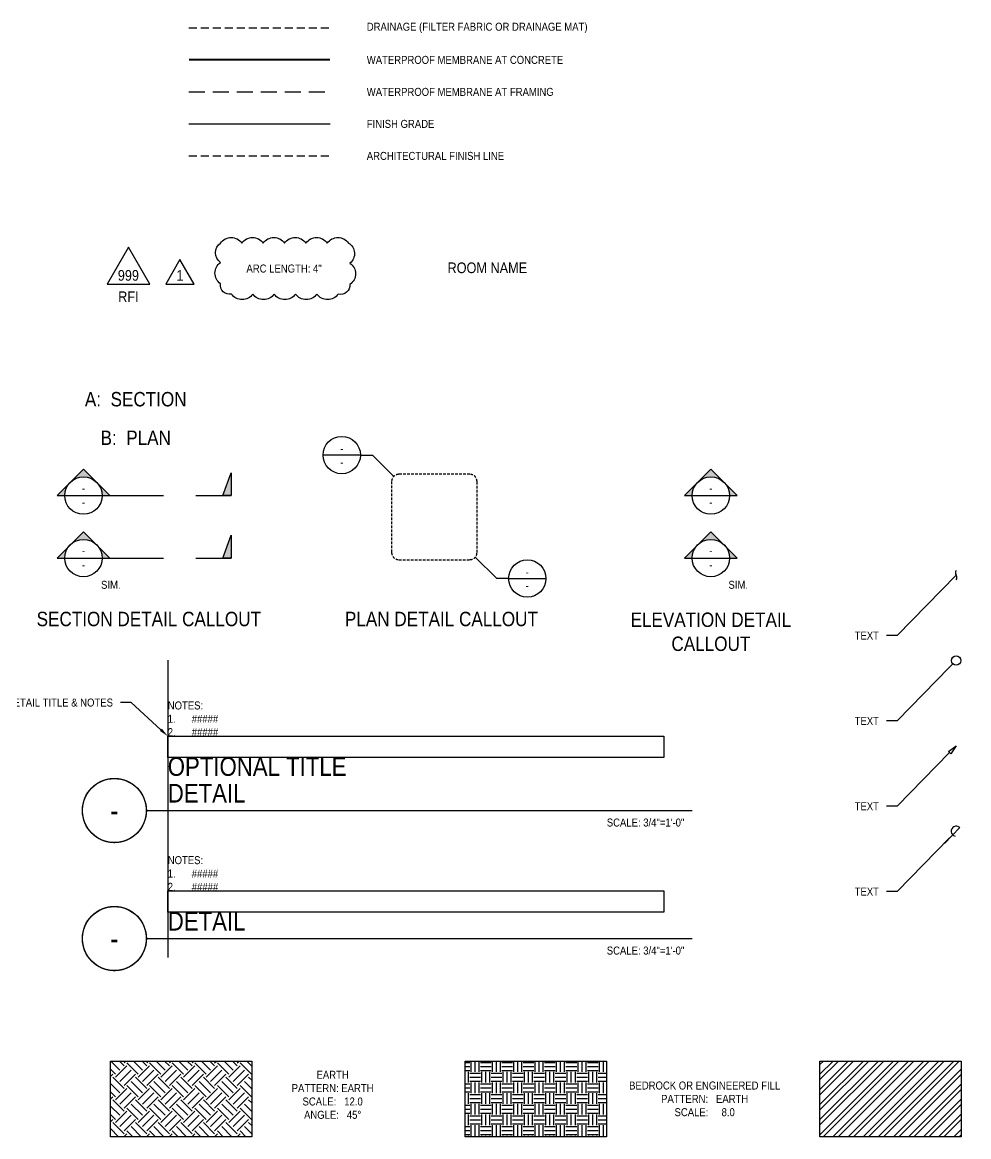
# Model space of a CAD drawing. Header units: inches. Extents: x -2661 to 42767, y -1222 to 9099.
# Drawn here: x 10214.8 to 10392.1, y 1481.6 to 1690.5 of the extents above; entities that cross this region are included whole.
import ezdxf
from ezdxf import colors
from ezdxf.entities.mleader import LeaderData, LeaderLine
from ezdxf.enums import TextEntityAlignment as Align
from ezdxf.math import Vec2, Vec3

# ---------------------------------------------------------------- set-up
doc = ezdxf.new("R2010")
doc.units = ezdxf.units.IN
doc.header["$LTSCALE"] = 12
doc.header["$MEASUREMENT"] = 0
for name, pattern in [('HIDDEN', [0.375, 0.25, -0.125]), ('HIDDEN2', [0.1875, 0.125, -0.0625]), ('PHANTOM2', [1.25, 0.625, -0.125, 0.125, -0.125, 0.125, -0.125])]:
    doc.linetypes.add(name, pattern=pattern)
doc.layers.get('0').update_dxf_attribs({"linetype": 'CONTINUOUS'})
doc.layers.add('DESIGNER COMMENTS', color=221, linetype='CONTINUOUS', plot=False)
doc.layers.add('S-ANNO-NONPLOT', color=253, linetype='CONTINUOUS', plot=False, transparency=0.5)
for name, color, linetype in [('S-ANNO-NOTE', 4, 'CONTINUOUS'), ('S-ANNO-NOTE-EXIST', 251, 'CONTINUOUS'), ('S-ANNO-SYMB', 4, 'CONTINUOUS'), ('S-ARCH-FINISHES', 1, 'HIDDEN2'), ('S-DETL-SYMB', 4, 'CONTINUOUS'), ('S-GRADE', 3, 'CONTINUOUS'), ('S-MEMBRANE', 6, 'HIDDEN'), ('S-REV-1', 2, 'CONTINUOUS'), ('S-REV-DELTA', 2, 'CONTINUOUS'), ('S-ROOM-NAME', 251, 'CONTINUOUS')]:
    doc.layers.add(name, color=color, linetype=linetype)
doc.layers.add('S-HATCH-SOIL', color=7, linetype='CONTINUOUS', true_color=0x8f8f8f, transparency=0.8)
doc.layers.add('S-HATCH1', color=1, linetype='CONTINUOUS', transparency=0.5)
doc.styles.add('Arial', font='arial.ttf', dxfattribs={"width": 0.85})

# ---------------------------------------------------------------- blocks, each defined once
blk = doc.blocks.new('_Integral')
at = {"color": 0, "linetype": 'ByBlock', "lineweight": -2}
for centre, start, end in [((0.445, -0.091), 102, 168), ((-0.445, 0.091), 282, 348)]:
    blk.add_arc(centre, 0.454, start, end, dxfattribs=at)
blk = doc.blocks.new('_DotBlank')
at = {"color": 0, "lineweight": -2}
blk.add_line((-0.5, 0), (-1, 0), dxfattribs=at)
blk.add_circle((0, 0), 0.5, dxfattribs=at)
blk = doc.blocks.new('_ClosedBlank')
at = {"color": 0, "linetype": 'ByBlock', "lineweight": -2}
for p, q in [((-1, 0.167), (0, 0)), ((-1, 0.167), (-1, -0.167)), ((0, 0), (-1, -0.167))]:
    blk.add_line(p, q, dxfattribs=at)
blk = doc.blocks.new('ARROW-LOOP')
at = {"color": 0}
blk.add_lwpolyline([(-1.81, 0), (0.54, 0, 1.317177), (-0.46, -0.28)], format="xyb", dxfattribs=at)
blk = doc.blocks.new('REV DELTA')
blk.add_lwpolyline([(2, 0), (0, 3.46), (-2, 0)], close=True)
at = {"style": 'Arial', "width": 0.85}
blk.add_attdef('1', text='', height=1.5, dxfattribs=at).set_placement((0, 1.23), align=Align.MIDDLE)
blk = doc.blocks.new('RevDelta_CA')
blk.add_lwpolyline([(12, 0), (0, 20.79), (-12, 0)], close=True)
at = {"style": 'Arial', "width": 0.85}
for tag, p in [('NUMBER', (0, 4.92)), ('TYPE', (0, -7.08))]:
    blk.add_attdef(tag, text='', height=6, dxfattribs=at).set_placement(p, align=Align.MIDDLE_CENTER)
blk = doc.blocks.new('*U545')
at = {"layer": 'S-ANNO-SYMB', "color": 4, "linetype": 'ByBlock'}
blk.add_lwpolyline([(-24, 20), (-24, -20, 0.414214), (-20, -24), (20, -24, 0.414214), (24, -20), (24, 20, 0.414214), (20, 24), (-20, 24, 0.414214)], format="xyb", close=True, dxfattribs=at)
blk = doc.blocks.new('*U642')
at = {"layer": 'S-ANNO-SYMB', "color": 4}
blk.add_lwpolyline([(-18.72, 12), (-39.7, 12)], dxfattribs=at)
at = {"layer": 'S-ANNO-SYMB', "color": 2}
blk.add_lwpolyline([(-18.72, 12), (-12, 12), (0, 0)], dxfattribs=at)
at = {"layer": 'S-ANNO-SYMB', "color": 4}
blk.add_circle((-29.21, 12), 10.49, dxfattribs=at)
at = {"layer": 'S-ANNO-NOTE', "style": 'Arial', "width": 0.85}
blk.add_attdef('DETAILNO.', text='', height=4.5, dxfattribs=at).set_placement((-29.21, 12), align=Align.BOTTOM_CENTER)
blk.add_attdef('SHEETNO.', text='', height=4.5, dxfattribs=at).set_placement((-29.21, 8), align=Align.MIDDLE_CENTER)
blk = doc.blocks.new('*U643')
at = {"layer": 'S-ANNO-SYMB', "color": 2}
blk.add_lwpolyline([(18.72, -12), (12, -12), (0, 0)], dxfattribs=at)
at = {"layer": 'S-ANNO-SYMB', "color": 4}
blk.add_lwpolyline([(18.72, -12), (39.7, -12)], dxfattribs=at)
blk.add_circle((29.21, -12), 10.49, dxfattribs=at)
at = {"layer": 'S-ANNO-NOTE', "style": 'Arial', "width": 0.85}
blk.add_attdef('DETAILNO.', text='', height=4.5, dxfattribs=at).set_placement((29.22, -12), align=Align.BOTTOM_CENTER)
blk.add_attdef('SHEETNO.', text='', height=4.5, dxfattribs=at).set_placement((29.01, -16), align=Align.MIDDLE_CENTER)
blk = doc.blocks.new('*U1251')
h = blk.add_hatch(color=256)
edge = h.paths.add_edge_path()
edge.add_line((0.219, 0), (0.309, 0))
edge.add_line((0.309, 0), (0, 0.309))
edge.add_line((0, 0.309), (-0.309, 0))
edge.add_line((-0.309, 0), (-0.219, 0))
edge.add_arc((0, 0), 0.219, 0, 180, ccw=False)
blk.add_line((-0.219, 0), (0.219, 0))
at = {"color": 0, "linetype": 'PHANTOM2'}
for p, q in [((0.312, 0), (0.938, 0)), ((1.316, 0), (1.729, 0))]:
    blk.add_line(p, q, dxfattribs=at)
blk.add_lwpolyline([(0.219, 0), (0.309, 0), (0, 0.309), (-0.309, 0), (-0.219, 0, -1)], format="xyb", close=True)
blk.add_lwpolyline([(1.633, 0), (1.729, 0.267), (1.729, 0)], close=True)
blk.add_circle((0, 0), 0.219)
blk.add_solid([(1.729, 0.267), (1.633, 0), (1.729, 0)])
at = {"style": 'Arial', "width": 0.85, "flags": 8}
blk.add_attdef('VIEWNUMBER', text='', height=0.0938, dxfattribs=at).set_placement((0, 0.011), align=Align.BOTTOM_CENTER)
blk.add_attdef('SHEETNUMBER', text='', height=0.0938, dxfattribs=at).set_placement((0, -0.032), align=Align.TOP_CENTER)
blk.add_attdef('SIM/TYP', (0.206, -0.36), '', height=0.0938, dxfattribs=at)
blk = doc.blocks.new('*U1252')
h = blk.add_hatch(color=256)
edge = h.paths.add_edge_path()
edge.add_line((0.219, 0), (0.309, 0))
edge.add_line((0.309, 0), (0, 0.309))
edge.add_line((0, 0.309), (-0.309, 0))
edge.add_line((-0.309, 0), (-0.219, 0))
edge.add_arc((0, 0), 0.219, 0, 180, ccw=False)
blk.add_line((-0.219, 0), (0.219, 0))
blk.add_lwpolyline([(0.219, 0), (0.309, 0), (0, 0.309), (-0.309, 0), (-0.219, 0, -1)], format="xyb", close=True)
blk.add_circle((0, 0), 0.219)
at = {"style": 'Arial', "width": 0.85, "flags": 8}
blk.add_attdef('VIEWNUMBER', text='', height=0.0938, dxfattribs=at).set_placement((0, 0.011), align=Align.BOTTOM_CENTER)
blk.add_attdef('SHEETNUMBER', text='', height=0.0938, dxfattribs=at).set_placement((0, -0.032), align=Align.TOP_CENTER)
blk = doc.blocks.new('*U692')
at = {"const_width": 0.25}
for points in [[(-6, 0, -1), (6, 0, 3.732051)], [(-6, 0, 1), (6, 0, -3.732051)]]:
    blk.add_lwpolyline(points, format="xyb", dxfattribs=at)
blk.add_lwpolyline([(6, 0), (108.28, 0)], dxfattribs=at)
blk.add_circle((0, 0), 6)
at = {"style": 'Arial', "width": 0.85}
for tag, p in [('DWG_TITLE_1', (10, 8.25)), ('DWG_TITLE_2', (10, 3.25))]:
    blk.add_attdef(tag, text='', height=3.5, dxfattribs=at).set_placement(p, align=Align.MIDDLE_LEFT)
blk.add_attdef('#', text='', height=4, dxfattribs=at).set_placement((0, 0), align=Align.MIDDLE_CENTER)
blk.add_attdef('SCALE', text='', height=1.5, dxfattribs=at).set_placement((106.78, -1.5), align=Align.TOP_RIGHT)

msp = doc.modelspace()

# ---------------------------------------------------------------- hatches: boundary and pattern name
at = {"layer": 'S-HATCH-SOIL'}
h = msp.add_hatch(dxfattribs=at)
h.set_pattern_fill('EARTH', color=256, scale=12, angle=45, style=0)
h.set_pattern_definition([(45, (5435.4505, -591.9338), (3e-16, 4.2426407), [3, -3]), (45, (5434.655, -591.1383), (3e-16, 4.2426407), [3, -3]), (45, (5433.8596, -590.3428), (3e-16, 4.2426407), [3, -3]), (135, (5433.8596, -589.8125), (-4.2426407, 9e-16), [3, -3]), (135, (5434.655, -589.017), (-4.2426407, 9e-16), [3, -3]), (135, (5435.4505, -588.2215), (-4.2426407, 9e-16), [3, -3])])
h.paths.add_polyline_path([(10231.34338, 1495.80225), (10257.79526, 1495.80225), (10257.79526, 1481.62674), (10231.34338, 1481.62674)])
h = msp.add_hatch(dxfattribs=at)
h.set_pattern_fill('EARTH', color=256, scale=8, style=0)
h.set_pattern_definition([(0, (5466.6725, -591.9338), (2, 2), [2, -2]), (0, (5466.6725, -591.1838), (2, 2), [2, -2]), (0, (5466.6725, -590.4338), (2, 2), [2, -2]), (90, (5466.9225, -590.1838), (-2, 2), [2, -2]), (90, (5467.6725, -590.1838), (-2, 2), [2, -2]), (90, (5468.4225, -590.1838), (-2, 2), [2, -2])])
h.paths.add_polyline_path([(10297.79526, 1495.80225), (10324.24713, 1495.80225), (10324.24713, 1481.62674), (10297.79526, 1481.62674)])
at = {"layer": 'S-HATCH1'}
h = msp.add_hatch(dxfattribs=at)
h.set_pattern_fill('STEEL', color=256, scale=16, style=0)
h.set_pattern_definition([(45, (5603.5842, -570.0216), (-1.4142136, 1.4142136), []), (45, (5603.5842, -569.0216), (-1.4142136, 1.4142136), [])])
h.paths.add_polyline_path([(10364.24713, 1495.80225), (10390.699, 1495.80225), (10390.699, 1481.62674), (10364.24713, 1481.62674)])

# ---------------------------------------------------------------- linework, layer by layer
at = {"layer": 'DESIGNER COMMENTS'}
for p, q in [((10242.06307, 1570.93231), (10242.06307, 1539.2388)), ((10242.06307, 1546.93231), (10242.06307, 1515.2388))]:
    msp.add_line(p, q, dxfattribs=at)
for points in [[(10242.06307, 1556.71683), (10335.00853, 1556.71683), (10335.00853, 1552.71683), (10242.06307, 1552.71683)], [(10242.06307, 1527.71683), (10335.00853, 1527.71683), (10335.00853, 1523.71683), (10242.06307, 1523.71683)]]:
    msp.add_lwpolyline(points, close=True, dxfattribs=at)
at = {"layer": 'S-ANNO-NONPLOT', "linetype": 'ByBlock'}
for points in [[(10231.34338, 1495.80225), (10257.79526, 1495.80225), (10257.79526, 1481.62674), (10231.34338, 1481.62674)], [(10297.79526, 1495.80225), (10324.24713, 1495.80225), (10324.24713, 1481.62674), (10297.79526, 1481.62674)], [(10364.24713, 1495.80225), (10390.699, 1495.80225), (10390.699, 1481.62674), (10364.24713, 1481.62674)]]:
    msp.add_lwpolyline(points, close=True, dxfattribs=at)
at = {"layer": 'S-ARCH-FINISHES'}
msp.add_line((10246.01249, 1665.51498), (10272.46436, 1665.51498), dxfattribs=at)
at = {"layer": 'S-GRADE'}
msp.add_line((10246.01249, 1671.51498), (10272.46436, 1671.51498), dxfattribs=at)
at = {"layer": 'S-MEMBRANE', "color": 2, "linetype": 'HIDDEN2'}
msp.add_line((10246.01249, 1689.51498), (10272.46436, 1689.51498), dxfattribs=at)
at = {"layer": 'S-MEMBRANE'}
msp.add_line((10246.01249, 1677.51498), (10272.46436, 1677.51498), dxfattribs=at)
at = {"layer": 'S-MEMBRANE', "color": 4, "linetype": 'HIDDEN2', "const_width": 0.33333}
msp.add_lwpolyline([(10246.01249, 1683.51498), (10272.46436, 1683.51498)], dxfattribs=at)
at = {"layer": 'S-REV-1'}
msp.add_lwpolyline([(10251.94724, 1649.14503, -0.52056705), (10255.94724, 1649.14503, -0.52056705), (10259.94724, 1649.14503, -0.52056705), (10263.94724, 1649.14503, -0.52056705), (10267.94724, 1649.14503, -0.52056705), (10271.94724, 1649.14503, -0.52056705), (10275.94724, 1649.14503, -0.52056705), (10276.19856, 1645.39634, -0.52056705), (10276.19856, 1641.39634, -0.52056705), (10274.0114, 1639.5835, -0.52056705), (10270.0114, 1639.5835, -0.52056705), (10266.0114, 1639.5835, -0.52056705), (10262.0114, 1639.5835, -0.52056705), (10258.0114, 1639.5835, -0.52056705), (10254.0114, 1639.5835, -0.52056705), (10251.94724, 1641.51934, -0.52056705), (10251.94724, 1645.51934, -0.52056705)], format="xyb", close=True, dxfattribs=at)

# ---------------------------------------------------------------- block references
at = {"layer": 'S-ANNO-NOTE'}
for p, values in [((10232.06307, 1542.77141), {'#': '-', 'DWG_TITLE_1': 'OPTIONAL TITLE', 'DWG_TITLE_2': 'DETAIL', 'SCALE': 'SCALE: 3/4"=1\'-0"'}), ((10232.06307, 1518.77141), {'#': '-', 'DWG_TITLE_2': 'DETAIL', 'SCALE': 'SCALE: 3/4"=1\'-0"'})]:
    msp.add_blockref('*U692', p, dxfattribs=at).add_auto_attribs(values)
at = {"layer": 'S-DETL-SYMB', "xscale": 0.3333333333333333, "yscale": 0.3333333333333333, "zscale": 0.3333333333333333}
msp.add_blockref('*U642', (10284.39625, 1605.40614), dxfattribs=at).add_auto_attribs({'DETAILNO.': '-', 'SHEETNO.': '-'})
at = {"layer": 'S-DETL-SYMB', "color": 2}
ref = msp.add_blockref('*U1251', (10226.26895, 1601.81523), dxfattribs=dict(at, xscale=16, yscale=16, zscale=16))
ref.add_attrib('VIEWNUMBER', '-', dxfattribs={"layer": '0', "height": 1.5, "style": 'Arial', "width": 0.85, "flags": 8}).set_placement((10226.26895, 1601.98867), align=Align.BOTTOM_CENTER)
ref.add_attrib('SHEETNUMBER', '-', dxfattribs={"layer": '0', "height": 1.5, "style": 'Arial', "width": 0.85, "flags": 8}).set_placement((10226.26895, 1601.29589), align=Align.TOP_CENTER)
at = {"layer": 'S-DETL-SYMB', "color": 2, "xscale": 16, "yscale": 16, "zscale": 16}
msp.add_blockref('*U1252', (10343.81646, 1601.81523), dxfattribs=at).add_auto_attribs({'VIEWNUMBER': '-', 'SHEETNUMBER': '-'})
at = {"layer": 'S-DETL-SYMB', "linetype": 'HIDDEN2', "xscale": 0.3333333333333333, "yscale": 0.3333333333333333, "zscale": 0.3333333333333333}
msp.add_blockref('*U545', (10292.00572, 1597.79666), dxfattribs=at)
at = {"layer": 'S-DETL-SYMB', "color": 2}
ref = msp.add_blockref('*U1251', (10226.26895, 1590.09818), dxfattribs=dict(at, xscale=16, yscale=16, zscale=16))
ref.add_attrib('VIEWNUMBER', '-', dxfattribs={"layer": '0', "height": 1.5, "style": 'Arial', "width": 0.85, "flags": 8}).set_placement((10226.26895, 1590.27163), align=Align.BOTTOM_CENTER)
ref.add_attrib('SHEETNUMBER', '-', dxfattribs={"layer": '0', "height": 1.5, "style": 'Arial', "width": 0.85, "flags": 8}).set_placement((10226.26895, 1589.57884), align=Align.TOP_CENTER)
ref.add_attrib('SIM/TYP', 'SIM.', (10229.56885, 1584.33382), dxfattribs={"layer": '0', "height": 1.5, "style": 'Arial', "width": 0.85})
ref = msp.add_blockref('*U1252', (10343.81646, 1590.09818), dxfattribs=dict(at, xscale=16, yscale=16, zscale=16))
ref.add_attrib('VIEWNUMBER', '-', dxfattribs={"layer": '0', "height": 1.5, "style": 'Arial', "width": 0.85, "flags": 8}).set_placement((10343.81646, 1590.27163), align=Align.BOTTOM_CENTER)
ref.add_attrib('SHEETNUMBER', '-', dxfattribs={"layer": '0', "height": 1.5, "style": 'Arial', "width": 0.85, "flags": 8}).set_placement((10343.81646, 1589.57884), align=Align.TOP_CENTER)
ref.add_attrib('SIM/TYP', 'SIM.', (10347.11636, 1584.33382), dxfattribs={"layer": '0', "height": 1.5, "style": 'Arial', "width": 0.85})
at = {"layer": 'S-DETL-SYMB'}
ref = msp.add_blockref('*U643', (10299.68713, 1590.26508), dxfattribs=dict(at, xscale=0.3333333333333333, yscale=0.3333333333333333, zscale=0.3333333333333333))
ref.add_attrib('DETAILNO.', '-', dxfattribs={"layer": 'S-ANNO-NOTE', "height": 1.5, "style": 'Arial', "width": 0.85}).set_placement((10309.42412, 1586.26508), align=Align.BOTTOM_CENTER)
ref.add_attrib('SHEETNO.', '-', dxfattribs={"layer": 'S-ANNO-NOTE', "height": 1.5, "style": 'Arial', "width": 0.85}).set_placement((10309.42412, 1584.93315), align=Align.MIDDLE_CENTER)
at = {"layer": 'S-REV-DELTA'}
for name, p, xscale, yscale, zscale, values in [('RevDelta_CA', (10234.6858, 1641.44948), 0.3333333333333333, 0.3333333333333333, 0.3333333333333333, {'NUMBER': '999', 'TYPE': 'RFI'}), ('REV DELTA', (10244.35266, 1641.44948), 1.333333333333333, 1.333333333333333, 1.333333333333333, {'1': '1'})]:
    msp.add_blockref(name, p, dxfattribs=dict(at, xscale=xscale, yscale=yscale, zscale=zscale)).add_auto_attribs(values)

# ---------------------------------------------------------------- texts
at = {"layer": 'S-ANNO-NOTE', "color": 191, "style": 'Arial'}
for s, insert, char_height, width, attachment_point in [('DRAINAGE (FILTER FABRIC OR DRAINAGE MAT)', (10279.34939, 1689.47601), 1.5, 56.2766508, 4), ('WATERPROOF MEMBRANE AT CONCRETE', (10279.34939, 1683.47601), 1.5, 56.2766508, 4), ('WATERPROOF MEMBRANE AT FRAMING', (10279.34939, 1677.47601), 1.5, 56.2766508, 4), ('FINISH GRADE', (10279.34939, 1671.47601), 1.5, 56.2766508, 4), ('ARCHITECTURAL FINISH LINE', (10279.34939, 1665.47601), 1.5, 56.2766508, 4), ('ELEVATION DETAIL CALLOUT', (10343.81646, 1572.64262), 2.7, 30.7334652, 8)]:
    msp.add_mtext(s, dxfattribs=dict(at, insert=insert, char_height=char_height, width=width, attachment_point=attachment_point))
at = {"layer": 'S-ANNO-NOTE', "char_height": 1.5, "style": 'Arial'}
for s, insert, width, attachment_point in [('ARC LENGTH: 4"', (10263.85508, 1644.36426), 39.230233, 5), ('NOTES:\\P\\pxi-3,l3,t3;1.^I#####\\P2.^I#####', (10242.06307, 1556.71683), 91.9192525, 7), ('NOTES:\\P\\pxi-3,l3,t3;1.^I#####\\P2.^I#####', (10242.06307, 1527.71683), 91.9192525, 7), ('EARTH\\PPATTERN: EARTH\\PSCALE:   12.0\\PANGLE:   45%%D', (10272.95215, 1489.47038), 39.230233, 5), ('\\pxqc;BEDROCK OR ENGINEERED FILL\\PPATTERN:   EARTH \\PSCALE:     8.0', (10342.65421, 1488.71449), 39.230233, 5)]:
    msp.add_mtext(s, dxfattribs=dict(at, insert=insert, width=width, attachment_point=attachment_point))
at = {"layer": 'S-ANNO-NOTE', "color": 6, "char_height": 2.7, "width": 41.440087, "attachment_point": 8, "style": 'Arial'}
for s, insert in [('A:  SECTION', (10236.06516, 1618.491)), ('B:  PLAN', (10236.06516, 1611.29557))]:
    msp.add_mtext(s, dxfattribs=dict(at, insert=insert))
at = {"layer": 'S-ANNO-NOTE', "color": 191, "char_height": 2.7, "attachment_point": 8, "style": 'Arial'}
for s, insert in [('SECTION DETAIL CALLOUT', (10238.51419, 1577.28932)), ('PLAN DETAIL CALLOUT', (10293.33454, 1577.28932))]:
    msp.add_mtext(s, dxfattribs=dict(at, insert=insert))
at = {"layer": 'S-ROOM-NAME', "insert": (10301.93422, 1644.49639), "char_height": 2, "width": 14.9092087, "attachment_point": 5, "style": 'Arial'}
msp.add_mtext('ROOM NAME', dxfattribs=at)

# ---------------------------------------------------------------- leaders
at = {"layer": 'S-ANNO-NOTE'}
ml = msp.add_multileader_mtext('Standard', dxfattribs=at)
ml.set_content('TEXT', color=4, style='Arial')
ml.set_leader_properties(color=2)
ml.set_arrow_properties(name='INTEGRAL')
ml.build(insert=Vec2(0, 0))
ml.multileader.update_dxf_attribs({"dogleg_length": 0.36, "arrow_head_size": 1.75, "scale": 16})
ctx = ml.context
ctx.base_point, ctx.scale, ctx.char_height, ctx.arrow_head_size, ctx.landing_gap_size, ctx.plane_origin = Vec3(10456.47348, 1581.92148), 16, 1.5, 1.75, 1.44, Vec3(10517.73483, 1888.74159)
ctx.text_align_type = 2
notes = []
notes.append((ctx, [(0, (1, 1, 0), (10465.82815, 1581.92148), (-1, 0), 2, [(0, [(10476.85647, 1593.23519)], 0, [])])]))
ctx.mtext.insert, ctx.mtext.width, ctx.mtext.alignment, ctx.mtext.flow_direction = Vec3(10462.38815, 1582.67148), 32, 3, 5
ml = msp.add_multileader_mtext('Standard', dxfattribs=at)
ml.set_content('\\A1;TEXT', color=4, style='Arial')
ml.set_leader_properties(color=2)
ml.set_arrow_properties(name='DOTBLANK')
ml.build(insert=Vec2(0, 0))
ml.multileader.update_dxf_attribs({"dogleg_length": 0.36, "arrow_head_size": 1.75, "scale": 16})
ctx = ml.context
ctx.base_point, ctx.scale, ctx.char_height, ctx.arrow_head_size, ctx.landing_gap_size, ctx.plane_origin = Vec3(10456.47348, 1565.92148), 16, 1.5, 1.75, 1.44, Vec3(10509.24955, 1864.25631)
ctx.text_align_type = 2
notes.append((ctx, [(0, (1, 1, 0), (10465.82815, 1565.92148), (-1, 0), 2, [(0, [(10476.85647, 1577.23519)], 0, [])])]))
ctx.mtext.insert, ctx.mtext.width, ctx.mtext.defined_height, ctx.mtext.alignment, ctx.mtext.flow_direction = Vec3(10462.38815, 1566.67148), 32, 5.03236, 3, 5
ml = msp.add_multileader_mtext('Standard', dxfattribs=at)
ml.set_content('\\A1;{\\C256;TEXT IS BOTTOM LEFT JUSTIFIED TO KEEP CONSISTENT GAP BETWEEN DETAIL TITLE & NOTES}', color=4, style='Arial')
ml.set_leader_properties(color=2)
ml.build(insert=Vec2(0, 0))
ml.multileader.update_dxf_attribs({"dogleg_length": 0.125, "arrow_head_size": 1.75, "scale": 16})
ctx = ml.context
ctx.base_point, ctx.scale, ctx.char_height, ctx.arrow_head_size, ctx.landing_gap_size, ctx.plane_origin = Vec3(10205.54918, 1562.99721), 16, 1.5, 1.75, 1.44, Vec3(10283.60348, 1928.17611)
ctx.text_align_type = 2
notes.append((ctx, [(0, (1, 1, 0), (10235.23254, 1562.99721), (-1, 0), 2, [(0, [(10242.06307, 1556.71683)], 0, [])])]))
ctx.mtext.insert, ctx.mtext.width, ctx.mtext.defined_height, ctx.mtext.alignment, ctx.mtext.flow_direction = Vec3(10231.79254, 1563.76461), 24.9070703, 11.26293, 3, 5
ml = msp.add_multileader_mtext('Standard', dxfattribs=at)
ml.set_content('\\A1;TEXT', color=4, style='Arial')
ml.set_leader_properties(color=2)
ml.build(insert=Vec2(0, 0))
ml.multileader.update_dxf_attribs({"dogleg_length": 0.36, "arrow_head_size": 1.75, "scale": 16})
ctx = ml.context
ctx.base_point, ctx.scale, ctx.char_height, ctx.arrow_head_size, ctx.landing_gap_size, ctx.plane_origin = Vec3(10456.47348, 1549.92148), 16, 1.5, 1.75, 1.44, Vec3(10509.24955, 1848.25631)
ctx.text_align_type = 2
notes.append((ctx, [(0, (1, 1, 0), (10465.82815, 1549.92148), (-1, 0), 2, [(0, [(10476.85647, 1561.23519)], 0, [])])]))
ctx.mtext.insert, ctx.mtext.width, ctx.mtext.alignment, ctx.mtext.flow_direction = Vec3(10462.38815, 1550.67148), 32, 3, 5
ml = msp.add_multileader_mtext('Standard', dxfattribs=at)
ml.set_content('TEXT', color=4, style='Arial')
ml.set_leader_properties(color=2)
ml.set_arrow_properties(name='INTEGRAL')
ml.build(insert=Vec2(0, 0))
ml.multileader.update_dxf_attribs({"dogleg_length": 0.36, "arrow_head_size": 2.625, "scale": 24})
ctx = ml.context
ctx.base_point, ctx.scale, ctx.char_height, ctx.arrow_head_size, ctx.landing_gap_size, ctx.plane_origin = Vec3(11376.69399, 1531.65327), 24, 2.25, 2.625, 2.16, Vec3(11442.48999, 1838.47338)
ctx.text_align_type = 2
notes.append((ctx, [(0, (1, 1, 0), (11390.72601, 1531.65327), (-1, 0), 3, [(0, [(11407.26849, 1548.62384)], 0, [])])]))
ctx.mtext.insert, ctx.mtext.width, ctx.mtext.alignment, ctx.mtext.flow_direction = Vec3(11385.56601, 1532.77827), 48, 3, 5
ml = msp.add_multileader_mtext('Standard', dxfattribs=at)
ml.set_content('TEXT', color=4, style='Arial')
ml.set_leader_properties(color=2)
ml.set_arrow_properties(name='ARROW-LOOP')
ml.build(insert=Vec2(0, 0))
ml.multileader.update_dxf_attribs({"dogleg_length": 0.36, "arrow_head_size": 1.75, "scale": 16})
ctx = ml.context
ctx.base_point, ctx.scale, ctx.char_height, ctx.arrow_head_size, ctx.landing_gap_size, ctx.plane_origin = Vec3(10456.47348, 1533.92148), 16, 1.5, 1.75, 1.44, Vec3(10509.24955, 1832.25631)
ctx.text_align_type = 2
notes.append((ctx, [(0, (1, 1, 0), (10465.82815, 1533.92148), (-1, 0), 2, [(0, [(10476.85647, 1545.23519)], 0, [])])]))
ctx.mtext.insert, ctx.mtext.width, ctx.mtext.alignment, ctx.mtext.flow_direction = Vec3(10462.38815, 1534.67148), 32, 3, 5
ml = msp.add_multileader_mtext('Standard', dxfattribs=at)
ml.set_content('TEXT', color=4, style='Arial')
ml.set_leader_properties(color=2)
ml.build(insert=Vec2(0, 0))
ml.multileader.update_dxf_attribs({"dogleg_length": 21.88349, "arrow_head_size": 1.75, "scale": 16})
ctx = ml.context
ctx.base_point, ctx.scale, ctx.char_height, ctx.arrow_head_size, ctx.landing_gap_size, ctx.plane_origin = Vec3(10456.47348, 1517.92148), 16, 1.5, 1.75, 1.44, Vec3(10520.05817, 1957.98253)
ctx.text_align_type = 2
notes.append((ctx, [(0, (1, 1, 0), (10465.82815, 1517.92148), (-1, 0), 2, [(0, [(10480.06326, 1520.37155), (10474.02804, 1526.40677)], 0, [])])]))
ctx.mtext.insert, ctx.mtext.width, ctx.mtext.alignment, ctx.mtext.flow_direction = Vec3(10462.38815, 1518.67148), 32, 3, 5
ml = msp.add_multileader_mtext('Standard', dxfattribs=at)
ml.set_content('\\A1;TEXT', color=4, style='Arial')
ml.set_leader_properties(color=2)
ml.set_arrow_properties(name='DOTBLANK')
ml.build(insert=Vec2(0, 0))
ml.multileader.update_dxf_attribs({"dogleg_length": 0.36, "arrow_head_size": 2.625, "scale": 24})
ctx = ml.context
ctx.base_point, ctx.scale, ctx.char_height, ctx.arrow_head_size, ctx.landing_gap_size, ctx.plane_origin = Vec3(11376.69399, 1507.65327), 24, 2.25, 2.625, 2.16, Vec3(11434.00471, 1805.9881)
ctx.text_align_type = 2
notes.append((ctx, [(0, (1, 1, 0), (11390.72601, 1507.65327), (-1, 0), 3, [(0, [(11407.26849, 1524.62384)], 0, [])])]))
ctx.mtext.insert, ctx.mtext.width, ctx.mtext.defined_height, ctx.mtext.alignment, ctx.mtext.flow_direction = Vec3(11385.56601, 1508.77827), 48, 7.54853, 3, 5
ml = msp.add_multileader_mtext('Standard', dxfattribs=at)
ml.set_content('TEXT', color=4, style='Arial')
ml.set_leader_properties(color=2)
ml.build(insert=Vec2(0, 0))
ml.multileader.update_dxf_attribs({"dogleg_length": 0.36, "arrow_head_size": 1.75, "scale": 16})
ctx = ml.context
ctx.base_point, ctx.scale, ctx.char_height, ctx.arrow_head_size, ctx.landing_gap_size, ctx.plane_origin = Vec3(10456.47348, 1501.92148), 16, 1.5, 1.75, 1.44, Vec3(10509.24955, 1800.25631)
ctx.text_align_type = 2
notes.append((ctx, [(0, (1, 1, 0), (10465.82815, 1501.92148), (-1, 0), 2, [(1, [(10476.85647, 1513.23519), (10476.85647, 1490.60778)], 0, [])])]))
ctx.mtext.insert, ctx.mtext.width, ctx.mtext.alignment, ctx.mtext.flow_direction = Vec3(10462.38815, 1502.67148), 32, 3, 5
ml = msp.add_multileader_mtext('Standard', dxfattribs=at)
ml.set_content('\\A1;{\\C256;TEXT IS BOTTOM LEFT JUSTIFIED TO KEEP CONSISTENT GAP BETWEEN DETAIL TITLE & NOTES}', color=4, style='Arial')
ml.set_leader_properties(color=2)
ml.build(insert=Vec2(0, 0))
ml.multileader.update_dxf_attribs({"dogleg_length": 0.125, "arrow_head_size": 2.625, "scale": 24})
ctx = ml.context
ctx.base_point, ctx.scale, ctx.char_height, ctx.arrow_head_size, ctx.landing_gap_size, ctx.plane_origin = Vec3(10972.52016, 1501.32868), 24, 2.25, 2.625, 2.16, Vec3(11097.06097, 2049.09701)
ctx.text_align_type = 2
notes.append((ctx, [(0, (1, 1, 0), (11023.42455, 1501.32868), (-1, 0), 3, [(0, [(11034.75035, 1491.9081)], 0, [])])]))
ctx.mtext.insert, ctx.mtext.width, ctx.mtext.defined_height, ctx.mtext.alignment, ctx.mtext.flow_direction = Vec3(11018.26455, 1502.47977), 43.6773346, 25.3416, 3, 5
ml = msp.add_multileader_mtext('Standard', dxfattribs=at)
ml.set_content('\\A1;TEXT', color=4, style='Arial')
ml.set_leader_properties(color=2)
ml.build(insert=Vec2(0, 0))
ml.multileader.update_dxf_attribs({"dogleg_length": 0.36, "arrow_head_size": 2.625, "scale": 24})
ctx = ml.context
ctx.base_point, ctx.scale, ctx.char_height, ctx.arrow_head_size, ctx.landing_gap_size, ctx.plane_origin = Vec3(11376.69399, 1483.65327), 24, 2.25, 2.625, 2.16, Vec3(11434.00471, 1781.9881)
ctx.text_align_type = 2
notes.append((ctx, [(0, (1, 1, 0), (11390.72601, 1483.65327), (-1, 0), 3, [(0, [(11407.26849, 1500.62384)], 0, [])])]))
ctx.mtext.insert, ctx.mtext.width, ctx.mtext.alignment, ctx.mtext.flow_direction = Vec3(11385.56601, 1484.77827), 48, 3, 5
at = {"layer": 'S-ANNO-NOTE-EXIST'}
ml = msp.add_multileader_mtext('Standard', dxfattribs=at)
ml.set_content('{\\C256;TEXT}', color=4, style='Arial')
ml.set_leader_properties(color=256)
ml.set_arrow_properties(name='INTEGRAL')
ml.build(insert=Vec2(0, 0))
ml.multileader.update_dxf_attribs({"dogleg_length": 0.36, "arrow_head_size": 1.75, "scale": 16})
ctx = ml.context
ctx.base_point, ctx.scale, ctx.char_height, ctx.arrow_head_size, ctx.landing_gap_size, ctx.plane_origin = Vec3(10369.38887, 1575.57168), 16, 1.5, 1.75, 1.44, Vec3(10423.54053, 1873.9065)
ctx.text_align_type = 2
notes.append((ctx, [(0, (1, 1, 0), (10378.74355, 1575.57168), (-1, 0), 2, [(0, [(10389.77187, 1586.88539)], 0, [])])]))
ctx.mtext.insert, ctx.mtext.width, ctx.mtext.alignment, ctx.mtext.flow_direction = Vec3(10375.30355, 1576.32168), 32, 3, 5
ml = msp.add_multileader_mtext('Standard', dxfattribs=at)
ml.set_content('{\\C256;TEXT}', color=4, style='Arial')
ml.set_leader_properties(color=256)
ml.set_arrow_properties(name='DOTBLANK')
ml.build(insert=Vec2(0, 0))
ml.multileader.update_dxf_attribs({"dogleg_length": 0.36, "arrow_head_size": 1.75, "scale": 16})
ctx = ml.context
ctx.base_point, ctx.scale, ctx.char_height, ctx.arrow_head_size, ctx.landing_gap_size, ctx.plane_origin = Vec3(10369.38887, 1559.57168), 16, 1.5, 1.75, 1.44, Vec3(10423.54053, 1857.9065)
ctx.text_align_type = 2
notes.append((ctx, [(0, (1, 1, 0), (10378.74355, 1559.57168), (-1, 0), 2, [(0, [(10389.77187, 1570.88539)], 0, [])])]))
ctx.mtext.insert, ctx.mtext.width, ctx.mtext.alignment, ctx.mtext.flow_direction = Vec3(10375.30355, 1560.32168), 32, 3, 5
ml = msp.add_multileader_mtext('Standard', dxfattribs=at)
ml.set_content('{\\C256;TEXT}', color=4, style='Arial')
ml.set_leader_properties(color=256)
ml.set_arrow_properties(name='CLOSEDBLANK')
ml.build(insert=Vec2(0, 0))
ml.multileader.update_dxf_attribs({"dogleg_length": 0.36, "arrow_head_size": 1.75, "scale": 16})
ctx = ml.context
ctx.base_point, ctx.scale, ctx.char_height, ctx.arrow_head_size, ctx.landing_gap_size, ctx.plane_origin = Vec3(10369.38887, 1543.57168), 16, 1.5, 1.75, 1.44, Vec3(10423.54053, 1841.9065)
ctx.text_align_type = 2
notes.append((ctx, [(0, (1, 1, 0), (10378.74355, 1543.57168), (-1, 0), 2, [(0, [(10389.77187, 1554.88539)], 0, [])])]))
ctx.mtext.insert, ctx.mtext.width, ctx.mtext.alignment, ctx.mtext.flow_direction = Vec3(10375.30355, 1544.32168), 32, 3, 5
ml = msp.add_multileader_mtext('Standard', dxfattribs=at)
ml.set_content('{\\C256;TEXT}', color=4, style='Arial')
ml.set_leader_properties(color=256)
ml.set_arrow_properties(name='INTEGRAL')
ml.build(insert=Vec2(0, 0))
ml.multileader.update_dxf_attribs({"dogleg_length": 0.36, "arrow_head_size": 2.625, "scale": 24})
ctx = ml.context
ctx.base_point, ctx.scale, ctx.char_height, ctx.arrow_head_size, ctx.landing_gap_size, ctx.plane_origin = Vec3(11222.75287, 1531.65327), 24, 2.25, 2.625, 2.16, Vec3(11281.43918, 1829.9881)
ctx.text_align_type = 2
notes.append((ctx, [(0, (1, 1, 0), (11236.78488, 1531.65327), (-1, 0), 3, [(0, [(11253.32736, 1548.62384)], 0, [])])]))
ctx.mtext.insert, ctx.mtext.width, ctx.mtext.alignment, ctx.mtext.flow_direction = Vec3(11231.62488, 1532.77827), 48, 3, 5
ml = msp.add_multileader_mtext('Standard', dxfattribs=at)
ml.set_content('{\\C256;TEXT}', color=4, style='Arial')
ml.set_leader_properties(color=256)
ml.set_arrow_properties(name='ARROW-LOOP')
ml.build(insert=Vec2(0, 0))
ml.multileader.update_dxf_attribs({"dogleg_length": 0.36, "arrow_head_size": 1.75, "scale": 16})
ctx = ml.context
ctx.base_point, ctx.scale, ctx.char_height, ctx.arrow_head_size, ctx.landing_gap_size, ctx.plane_origin = Vec3(10369.38887, 1527.57168), 16, 1.5, 1.75, 1.44, Vec3(10423.54053, 1825.9065)
ctx.text_align_type = 2
notes.append((ctx, [(0, (1, 1, 0), (10378.74355, 1527.57168), (-1, 0), 2, [(0, [(10389.77187, 1538.88539)], 0, [])])]))
ctx.mtext.insert, ctx.mtext.width, ctx.mtext.alignment, ctx.mtext.flow_direction = Vec3(10375.30355, 1528.32168), 32, 3, 5
ml = msp.add_multileader_mtext('Standard', dxfattribs=at)
ml.set_content('{\\C256;TEXT}', color=4, style='Arial')
ml.set_leader_properties(color=256)
ml.set_arrow_properties(name='DOTBLANK')
ml.build(insert=Vec2(0, 0))
ml.multileader.update_dxf_attribs({"dogleg_length": 0.36, "arrow_head_size": 2.625, "scale": 24})
ctx = ml.context
ctx.base_point, ctx.scale, ctx.char_height, ctx.arrow_head_size, ctx.landing_gap_size, ctx.plane_origin = Vec3(11222.75287, 1507.65327), 24, 2.25, 2.625, 2.16, Vec3(11281.43918, 1805.9881)
ctx.text_align_type = 2
notes.append((ctx, [(0, (1, 1, 0), (11236.78488, 1507.65327), (-1, 0), 3, [(0, [(11253.32736, 1524.62384)], 0, [])])]))
ctx.mtext.insert, ctx.mtext.width, ctx.mtext.alignment, ctx.mtext.flow_direction = Vec3(11231.62488, 1508.77827), 48, 3, 5
ml = msp.add_multileader_mtext('Standard', dxfattribs=at)
ml.set_content('{\\C256;TEXT}', color=4, style='Arial')
ml.set_leader_properties(color=256)
ml.set_arrow_properties(name='CLOSEDBLANK')
ml.build(insert=Vec2(0, 0))
ml.multileader.update_dxf_attribs({"dogleg_length": 0.36, "arrow_head_size": 2.625, "scale": 24})
ctx = ml.context
ctx.base_point, ctx.scale, ctx.char_height, ctx.arrow_head_size, ctx.landing_gap_size, ctx.plane_origin = Vec3(11222.75287, 1483.65327), 24, 2.25, 2.625, 2.16, Vec3(11281.43918, 1781.9881)
ctx.text_align_type = 2
notes.append((ctx, [(0, (1, 1, 0), (11236.78488, 1483.65327), (-1, 0), 3, [(0, [(11253.32736, 1500.62384)], 0, [])])]))
ctx.mtext.insert, ctx.mtext.width, ctx.mtext.alignment, ctx.mtext.flow_direction = Vec3(11231.62488, 1484.77827), 48, 3, 5
for ctx, leaders in notes:
    for number, flags, end, landing, length, lines in leaders:
        leader = LeaderData()
        leader.index, (leader.has_last_leader_line, leader.has_dogleg_vector, leader.attachment_direction) = number, flags
        leader.last_leader_point, leader.dogleg_vector, leader.dogleg_length = Vec3(end), Vec3(landing), length
        for number, points, colour, breaks in lines:
            line = LeaderLine()
            line.index, line.vertices, line.color, line.breaks = number, Vec3.list(points), colors.encode_raw_color(colour), breaks
            leader.lines.append(line)
        ctx.leaders.append(leader)

doc.saveas('drawing.dxf')
